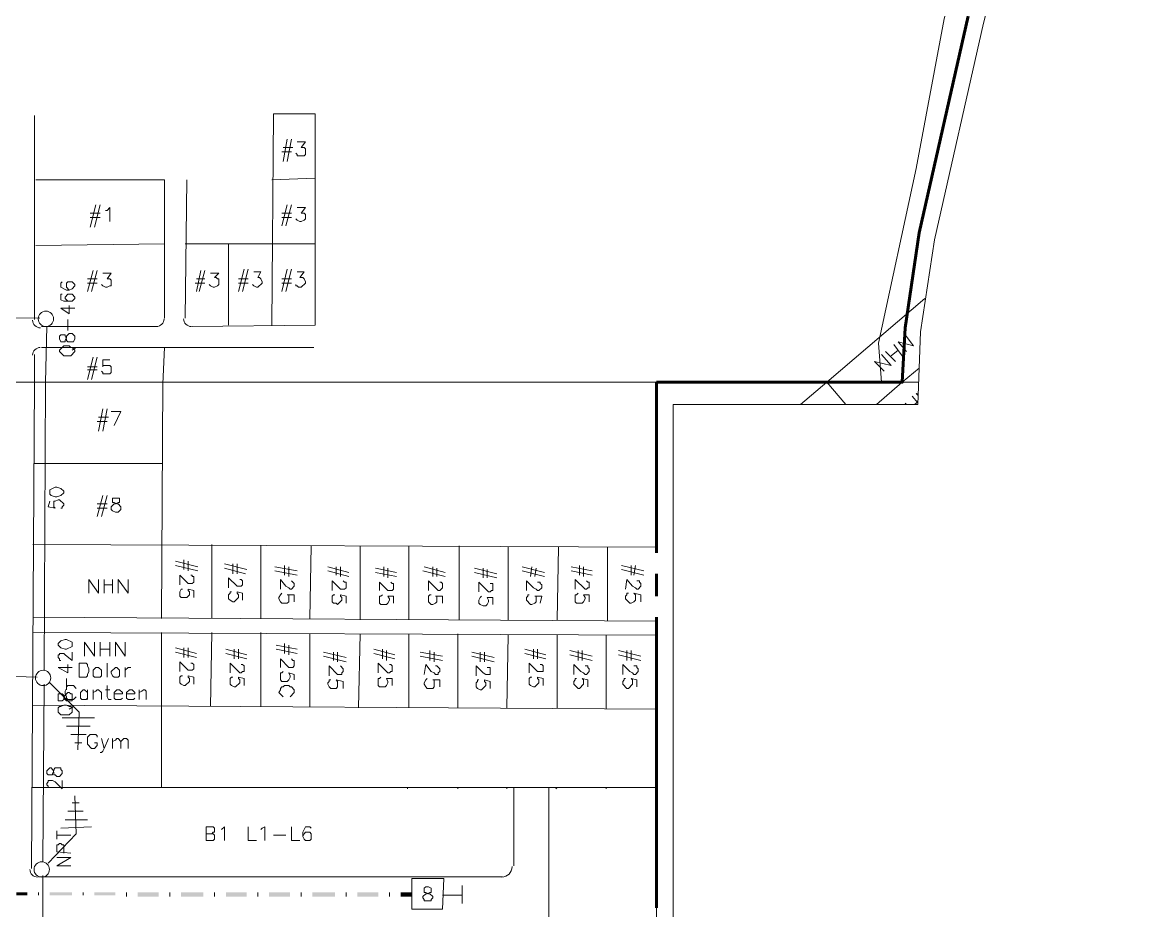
# Model space of a CAD drawing. Header units: millimetres. Extents: x 5.9 to 40.1, y 2 to 30.5.
# Drawn here: x 21.81 to 25.528, y 21.304 to 24.244 of the extents above; entities that cross this region are included whole.
import ezdxf

# ---------------------------------------------------------------- set-up
doc = ezdxf.new("R2010")
doc.units = ezdxf.units.MM
for name, color, linetype in [('PDF_0', 7, 'Continuous'), ('PDF_S24$BOUNDARY-NODE', 3, 'Continuous'), ('PDF_S24$GRID', 7, 'Continuous'), ('PDF_S24$POLE', 7, 'Continuous'), ('PDF_S24$STRAND', 7, 'Continuous'), ('PDF_S31$BOUNDARY-NODE', 3, 'Continuous'), ('PDF_S31$CAAER01', 7, 'Continuous'), ('PDF_S31$GRID', 7, 'Continuous'), ('PDF_S31$Passives-TapOffs', 7, 'Continuous'), ('PDF_S31$POLE', 7, 'Continuous'), ('PDF_S31$STRAND', 7, 'Continuous'), ('PDF_S31$Symbols-SelfTerminating', 7, 'Continuous')]:
    doc.layers.add(name, color=color, linetype=linetype)
for name, color, linetype, true_color in [('PDF_S24$LOTS', 254, 'Continuous', 0xdcdcdc), ('PDF_S24$ROAD', 8, 'Continuous', 0x808080), ('PDF_S24$SDU', 157, 'Continuous', 0x396472), ('PDF_S24$STREAM', 132, 'Continuous', 0x00dddd), ('PDF_S31$LOTS', 254, 'Continuous', 0xdcdcdc), ('PDF_S31$ROAD', 8, 'Continuous', 0x808080), ('PDF_S31$SDU', 157, 'Continuous', 0x396472), ('PDF_S31$Symbols-Ground', 12, 'Continuous', 0xb80000)]:
    doc.layers.add(name, color=color, linetype=linetype, true_color=true_color)

msp = doc.modelspace()

# ---------------------------------------------------------------- hatches: boundary and pattern name
at = {"layer": 'PDF_S31$CAAER01', "transparency": 33554559}
for points in [[(21.7889, 21.3642), (21.7889, 21.3549), (21.8259, 21.3642)], [(21.8259, 21.3642), (21.7889, 21.3549), (21.8259, 21.3549)], [(21.8999, 21.3642), (21.8999, 21.3549), (21.974, 21.3642)], [(21.974, 21.3642), (21.8999, 21.3549), (21.974, 21.3549)], [(22.048, 21.3642), (22.048, 21.3549), (22.1174, 21.3642)], [(22.1174, 21.3642), (22.048, 21.3549), (22.1174, 21.3549)], [(22.1914, 21.3642), (22.1914, 21.3503), (22.2609, 21.3642)], [(22.2609, 21.3642), (22.1914, 21.3503), (22.2609, 21.3503)], [(22.3349, 21.3642), (22.3349, 21.3503), (22.4089, 21.3642)], [(22.4089, 21.3642), (22.3349, 21.3503), (22.4089, 21.3503)], [(22.483, 21.3642), (22.483, 21.3503), (22.5524, 21.3642)], [(22.5524, 21.3642), (22.483, 21.3503), (22.5524, 21.3503)], [(22.6264, 21.3642), (22.6264, 21.3503), (22.6958, 21.3642)], [(22.6958, 21.3642), (22.6264, 21.3503), (22.6958, 21.3503)], [(22.7698, 21.3642), (22.7698, 21.3503), (22.8439, 21.3642)], [(22.8439, 21.3642), (22.7698, 21.3503), (22.8439, 21.3503)], [(22.9179, 21.3642), (22.9179, 21.3503), (22.9873, 21.3642)], [(22.9873, 21.3642), (22.9179, 21.3503), (22.9873, 21.3503)], [(23.0613, 21.3642), (23.0613, 21.3503), (23.0983, 21.3642)], [(23.0983, 21.3642), (23.0613, 21.3503), (23.0983, 21.3503)]]:
    msp.add_hatch(color=256, dxfattribs=at).paths.add_polyline_path(points)

# ---------------------------------------------------------------- linework, layer by layer
at = {"layer": 'PDF_0', "lineweight": 9}
msp.add_lwpolyline([(25.5275, 17.9078), (25.3147, 18.2594), (24.9584, 18.6574), (24.1117, 19.6429), (24.0608, 19.8049), (23.9636, 19.8141), (23.9636, 21.7019), (23.9636, 22.979), (24.7733, 22.979), (24.7826, 23.2196), (24.8288, 23.525), (24.9908, 24.2422), (25.1527, 24.8761)], dxfattribs=at)
at = {"layer": 'PDF_S24$BOUNDARY-NODE', "lineweight": 60}
msp.add_lwpolyline([(24.9399, 24.2653), (24.7779, 23.5481), (24.7317, 23.2335), (24.7224, 23.053), (23.9081, 23.053)], dxfattribs=at)
at = {"layer": 'PDF_S24$GRID', "lineweight": 9}
msp.add_lwpolyline([(24.7762, 23.053), (14.8576, 23.053)], dxfattribs=at)
at = {"layer": 'PDF_S24$LOTS', "lineweight": 0}
for points in [[(22.7791, 23.2427), (22.7791, 23.9414), (22.6403, 23.9414), (22.6356, 23.2427)], [(22.2794, 23.7239), (21.8537, 23.7239)], [(22.7791, 23.7286), (22.6356, 23.7239)], [(22.2794, 23.5111), (21.8537, 23.5065)], [(22.7791, 23.5111), (22.3488, 23.5111)], [(22.4922, 23.2427), (22.4922, 23.5111)], [(24.799, 23.3277), (24.7965, 23.3306), (24.4726, 23.053)], [(22.2747, 23.0484), (22.2794, 23.1687)], [(24.7224, 23.053), (24.778, 23.1)]]:
    msp.add_lwpolyline(points, dxfattribs=at)
at = {"layer": 'PDF_S24$POLE', "lineweight": 0}
for points in [[(21.9647, 23.3584), (21.9555, 23.3677), (21.9555, 23.3815), (21.9601, 23.3862), (21.974, 23.3862), (21.9832, 23.3769), (21.9832, 23.3723), (21.974, 23.363), (21.9647, 23.3584), (21.9555, 23.3584), (21.937, 23.3677), (21.937, 23.3815), (21.9416, 23.3862)], [(21.9601, 23.3214), (21.974, 23.3214), (21.9832, 23.3306), (21.9832, 23.3353), (21.974, 23.3445), (21.9601, 23.3445), (21.9508, 23.3353), (21.9508, 23.3306), (21.9601, 23.3214), (21.9462, 23.3214), (21.937, 23.326), (21.937, 23.3445), (21.9416, 23.3445)], [(21.9647, 23.3075), (21.9647, 23.2797), (21.937, 23.2982), (21.9832, 23.2982)], [(21.9601, 23.2612), (21.9601, 23.2242)], [(21.9879, 23.1687), (21.974, 23.1594)]]:
    msp.add_lwpolyline(points, dxfattribs=at)
for points in [[(21.9323, 23.1965), (21.9323, 23.2057), (21.937, 23.2103), (21.9508, 23.2103), (21.9508, 23.2057), (21.9555, 23.1965), (21.9555, 23.1918), (21.9601, 23.1872), (21.9786, 23.1872), (21.9832, 23.1965), (21.9832, 23.2057), (21.974, 23.215), (21.9647, 23.215), (21.9555, 23.2057), (21.9555, 23.2011), (21.9508, 23.1918), (21.9508, 23.1872), (21.937, 23.1872)], [(21.9323, 23.1548), (21.9323, 23.1594), (21.9462, 23.1733), (21.9647, 23.1733), (21.9694, 23.1687), (21.974, 23.1687), (21.9832, 23.1594), (21.9832, 23.1548), (21.9694, 23.1409), (21.9462, 23.1409)]]:
    msp.add_lwpolyline(points, close=True, dxfattribs=at)
msp.add_circle((21.8874, 23.2632), 0.0254, dxfattribs=at)
at = {"layer": 'PDF_S24$ROAD', "lineweight": 0}
for points in [[(21.8491, 23.2612), (21.8491, 23.9368)], [(22.2794, 23.2659), (22.2794, 23.7239)], [(22.3488, 23.2659), (22.3534, 23.7239)], [(22.2562, 23.2381), (21.8722, 23.2381)], [(22.7791, 23.2427), (22.3719, 23.2381)], [(22.7745, 23.1687), (21.8722, 23.1687)], [(21.8491, 23.053), (21.8491, 23.1456)]]:
    msp.add_lwpolyline(points, dxfattribs=at)
for centre, start, end in [((21.8689, 23.2586), 179.901, 270.1593), ((22.253, 23.2632), 270.1593, 359.6595), ((22.3687, 23.2632), 179.6594, 270.1594), ((21.8689, 23.1429), 90.1593, 179.9012)]:
    msp.add_arc(centre, 0.0254, start, end, dxfattribs=at)
at = {"layer": 'PDF_S24$SDU', "lineweight": 0}
for points in [[(22.6727, 23.7841), (22.6865, 23.8581)], [(22.6865, 23.7841), (22.7004, 23.8581)], [(22.7189, 23.8489), (22.7467, 23.8489), (22.7328, 23.8304), (22.7421, 23.8304), (22.7467, 23.8257), (22.7467, 23.8072), (22.7421, 23.8026), (22.7189, 23.8026), (22.7189, 23.8072), (22.7143, 23.8118)], [(22.7004, 23.8165), (22.668, 23.8165)], [(22.705, 23.8304), (22.6727, 23.8304)], [(22.0341, 23.5666), (22.0526, 23.6406)], [(22.0665, 23.6129), (22.0341, 23.6129)], [(22.048, 23.5666), (22.0665, 23.6406)], [(22.085, 23.6221), (22.0897, 23.6221), (22.0989, 23.6314), (22.0989, 23.5851)], [(22.668, 23.5712), (22.6865, 23.6406)], [(22.7004, 23.6129), (22.668, 23.6129)], [(22.6819, 23.5712), (22.7004, 23.6406)], [(22.7189, 23.6314), (22.7467, 23.6314), (22.7328, 23.6129), (22.7421, 23.6129), (22.7467, 23.6083), (22.7467, 23.5944), (22.7421, 23.5897), (22.7328, 23.5851), (22.7282, 23.5851), (22.7189, 23.5897), (22.7143, 23.5944)], [(22.0665, 23.599), (22.0341, 23.599)], [(22.7004, 23.599), (22.668, 23.599)], [(22.0249, 23.3538), (22.0434, 23.4232)], [(22.0388, 23.3538), (22.0573, 23.4232)], [(22.3858, 23.3538), (22.3997, 23.4232)], [(22.395, 23.3538), (22.4135, 23.4232)], [(22.5246, 23.3538), (22.5431, 23.4278)], [(22.5385, 23.3538), (22.557, 23.4278)], [(22.668, 23.3538), (22.6865, 23.4278)], [(22.6819, 23.3538), (22.7004, 23.4278)], [(22.0573, 23.3954), (22.0249, 23.3954)], [(22.0758, 23.4139), (22.1035, 23.4139), (22.0897, 23.3954), (22.0989, 23.3954), (22.1035, 23.3908), (22.1035, 23.3723), (22.0989, 23.3723), (22.0897, 23.3677), (22.085, 23.3677), (22.0758, 23.3723), (22.0711, 23.3769)], [(22.4135, 23.3954), (22.3858, 23.3954)], [(22.4321, 23.4139), (22.4598, 23.4139), (22.4459, 23.4), (22.4506, 23.4), (22.4552, 23.3954), (22.4598, 23.3954), (22.4598, 23.3769), (22.4552, 23.3723), (22.4459, 23.3677), (22.4413, 23.3677), (22.4321, 23.3723), (22.4274, 23.3769)], [(22.557, 23.3954), (22.5246, 23.3954)], [(22.5755, 23.4185), (22.5986, 23.4185), (22.5894, 23.4), (22.594, 23.4), (22.5986, 23.3954), (22.6033, 23.3862), (22.6033, 23.3815), (22.5894, 23.3677), (22.5847, 23.3677), (22.5755, 23.3723), (22.5709, 23.3769)], [(22.7004, 23.3954), (22.668, 23.3954)], [(22.7189, 23.4185), (22.7421, 23.4185), (22.7282, 23.4), (22.7374, 23.4), (22.7421, 23.3954), (22.7467, 23.3862), (22.7467, 23.3815), (22.7328, 23.3677), (22.7236, 23.3677), (22.7189, 23.3723), (22.7143, 23.3723), (22.7143, 23.3769)], [(22.0573, 23.3815), (22.0249, 23.3815)], [(22.4135, 23.3815), (22.3812, 23.3815)], [(22.557, 23.3815), (22.5246, 23.3815)], [(22.7004, 23.3815), (22.668, 23.3815)], [(24.7363, 23.1548), (24.7085, 23.1872), (24.7594, 23.1733), (24.7317, 23.2103)], [(24.7224, 23.1409), (24.6947, 23.1779)], [(22.0249, 23.0623), (22.0434, 23.1363)], [(22.0388, 23.0623), (22.0573, 23.1363)], [(22.0711, 23.09), (22.0758, 23.0854), (22.0758, 23.0808), (22.0989, 23.0808), (22.1035, 23.0854), (22.1035, 23.1039), (22.0989, 23.1085), (22.0758, 23.1085), (22.0758, 23.1039), (22.0758, 23.127), (22.0989, 23.127)], [(24.6623, 23.09), (24.6299, 23.1224), (24.6854, 23.1085), (24.653, 23.1456)], [(24.6993, 23.1224), (24.6669, 23.1548)], [(24.7085, 23.1594), (24.6854, 23.1409)], [(22.0573, 23.1039), (22.0249, 23.1039)], [(22.0573, 23.0947), (22.0249, 23.0947)]]:
    msp.add_lwpolyline(points, dxfattribs=at)
at = {"layer": 'PDF_S24$STRAND', "color": 254, "lineweight": 0, "true_color": 0xdcdcdc}
for points in [[(21.1041, 23.2705), (21.8676, 23.2659)], [(21.8907, 23.2381), (21.8861, 23.053)]]:
    msp.add_lwpolyline(points, dxfattribs=at)
at = {"layer": 'PDF_S24$STREAM', "lineweight": 0}
msp.add_lwpolyline([(21.6593, 26.3012), (22.3997, 25.8986), (22.7559, 25.7367), (23.0845, 25.7644), (23.8109, 26.0004), (24.0515, 26.2225), (24.343, 26.7361), (24.5559, 26.9351), (24.7409, 26.9906), (24.963, 26.9073), (25.0833, 26.8796), (25.1759, 26.787), (25.2314, 26.5279), (25.2499, 25.968), (25.1944, 25.5007), (25.0371, 24.8899), (24.8612, 24.256), (24.7687, 23.7609), (24.6438, 23.1826), (24.653, 23.053)], dxfattribs=at)
at = {"layer": 'PDF_S31$BOUNDARY-NODE', "lineweight": 60}
for points in [[(23.9081, 23.053), (23.9081, 22.4885)], [(23.9081, 22.4191), (23.9081, 22.3451)], [(23.9081, 22.2757), (23.9081, 21.3133)]]:
    msp.add_lwpolyline(points, dxfattribs=at)
at = {"layer": 'PDF_S31$CAAER01', "lineweight": 0}
for points in [[(21.8629, 21.3549), (21.8629, 21.3642)], [(22.011, 21.3549), (22.011, 21.3642)], [(22.1544, 21.3503), (22.1544, 21.3642)], [(22.2979, 21.3503), (22.2979, 21.3642)], [(22.4459, 21.3503), (22.4459, 21.3642)], [(22.5894, 21.3503), (22.5894, 21.3642)], [(22.7328, 21.3503), (22.7328, 21.3642)], [(22.8809, 21.3503), (22.8809, 21.3642)], [(23.0243, 21.3503), (23.0243, 21.3642)], [(23.0983, 21.3503), (23.0983, 21.3642)]]:
    msp.add_lwpolyline(points, dxfattribs=at)
at = {"layer": 'PDF_S31$GRID', "lineweight": 9}
msp.add_lwpolyline([(14.8576, 23.053), (24.7762, 23.053)], dxfattribs=at)
at = {"layer": 'PDF_S31$LOTS', "lineweight": 0}
for points in [[(22.2701, 22.2711), (22.2747, 23.053)], [(24.6374, 22.979), (24.7224, 23.053)], [(21.8491, 22.7846), (22.2747, 22.7846)], [(21.8444, 22.5163), (23.9081, 22.507)], [(22.4367, 22.2711), (22.4367, 22.5163)], [(22.5986, 22.2711), (22.5986, 22.5117)], [(22.7606, 22.2711), (22.7652, 22.5117)], [(22.9271, 22.2664), (22.9271, 22.5117)], [(23.0891, 22.2664), (23.0891, 22.5117)], [(23.2557, 22.2664), (23.2557, 22.5117)], [(23.4176, 22.2664), (23.4176, 22.507)], [(23.5796, 22.2664), (23.5842, 22.507)], [(23.7461, 22.2618), (23.7461, 22.507)], [(22.2701, 21.7112), (22.2701, 22.2248)], [(22.4321, 21.9795), (22.4367, 22.2248)], [(22.5986, 21.9795), (22.5986, 22.2248)], [(22.7606, 21.9795), (22.7606, 22.2202)], [(22.9225, 21.9749), (22.9271, 22.2202)], [(23.0891, 21.9749), (23.0891, 22.2202)], [(23.251, 21.9749), (23.251, 22.2202)], [(23.413, 21.9749), (23.4176, 22.2155)], [(23.5796, 21.9749), (23.5796, 22.2155)], [(23.7415, 21.9703), (23.7415, 22.2155)], [(21.8444, 21.9842), (23.9081, 21.9703)], [(21.8398, 21.7112), (23.4361, 21.7112)], [(22.2516, 18.8656), (23.4361, 18.8656), (23.5518, 18.8656), (23.9081, 18.8656), (23.9081, 21.7112), (23.5518, 21.7112)], [(23.0845, 21.7066), (23.0845, 21.7112)], [(23.251, 21.7066), (23.251, 21.7112)], [(23.413, 21.7066), (23.413, 21.7112)], [(23.5749, 21.7066), (23.5796, 21.7112)], [(23.7415, 21.7066), (23.7415, 21.7112)]]:
    msp.add_lwpolyline(points, dxfattribs=at)
at = {"layer": 'PDF_S31$Passives-TapOffs', "lineweight": 9}
for points in [[(23.2048, 21.4104), (23.2001, 21.3086), (23.0983, 21.3086), (23.0983, 21.4104)], [(23.1446, 21.3827), (23.1539, 21.3827), (23.1631, 21.378), (23.1631, 21.3642), (23.1585, 21.3642), (23.1492, 21.3595), (23.1446, 21.3595), (23.1354, 21.3503), (23.1354, 21.3456), (23.14, 21.341), (23.14, 21.3364), (23.1631, 21.3364), (23.1631, 21.341), (23.1677, 21.3456), (23.1677, 21.3503), (23.1585, 21.3595), (23.1539, 21.3595), (23.1446, 21.3642), (23.14, 21.3642), (23.14, 21.378)]]:
    msp.add_lwpolyline(points, close=True, dxfattribs=at)
at = {"layer": 'PDF_S31$POLE', "lineweight": 0}
for points in [[(21.9277, 22.1831), (21.9277, 22.1878), (21.937, 22.197), (21.9508, 22.2016), (21.9555, 22.2016), (21.974, 22.1924), (21.974, 22.1785), (21.9555, 22.1693), (21.9508, 22.1693), (21.937, 22.1739)], [(21.9277, 21.9981), (21.9277, 22.0212), (21.9416, 22.0212), (21.9462, 22.0166), (21.9462, 22.0073), (21.9555, 21.9981), (21.974, 21.9981), (21.974, 22.0212), (21.9694, 22.0212), (21.9647, 22.0258), (21.9601, 22.0258), (21.9462, 22.0119), (21.9462, 22.0027), (21.9416, 21.9981)], [(21.9277, 21.961), (21.9277, 21.9749), (21.9323, 21.9795), (21.937, 21.9795), (21.9462, 21.9842), (21.9555, 21.9842), (21.9647, 21.9795), (21.9694, 21.9795), (21.974, 21.9749), (21.974, 21.961), (21.9647, 21.9518), (21.937, 21.9518)]]:
    msp.add_lwpolyline(points, close=True, dxfattribs=at)
for points in [[(21.937, 22.1322), (21.9323, 22.1322), (21.9323, 22.1369), (21.9277, 22.1415), (21.9277, 22.1507), (21.9323, 22.1507), (21.9323, 22.1554), (21.9462, 22.1554), (21.9508, 22.1507), (21.974, 22.1322), (21.974, 22.16)], [(21.9601, 22.1184), (21.9601, 22.0906), (21.9277, 22.1091), (21.974, 22.1091)], [(21.9555, 22.0721), (21.9555, 22.0351)], [(21.9786, 21.9795), (21.9647, 21.9703)], [(21.9231, 21.5677), (21.9231, 21.54)], [(21.9694, 21.5539), (21.9231, 21.5539)], [(21.9694, 21.4937), (21.9231, 21.4983), (21.9231, 21.5215), (21.9277, 21.5215), (21.9323, 21.5261), (21.937, 21.5261), (21.9416, 21.5215), (21.9462, 21.5215), (21.9462, 21.4937)], [(21.9694, 21.4521), (21.9231, 21.4521), (21.9694, 21.4798), (21.9231, 21.4798)]]:
    msp.add_lwpolyline(points, dxfattribs=at)
for centre in [(21.8782, 22.0741), (21.8735, 21.4401)]:
    msp.add_circle(centre, 0.0254, dxfattribs=at)
at = {"layer": 'PDF_S31$ROAD', "lineweight": 0}
for points in [[(21.8398, 21.4428), (21.8491, 23.053)], [(24.3855, 22.979), (24.4726, 23.053), (24.5359, 22.979)], [(21.8444, 22.2757), (23.9081, 22.2618)], [(21.8444, 22.2248), (23.9081, 22.2155)], [(23.5518, 18.8656), (23.5518, 21.7112), (23.4361, 21.7112), (23.4361, 21.4521)], [(23.3991, 21.4151), (21.8629, 21.4151)]]:
    msp.add_lwpolyline(points, dxfattribs=at)
for centre, radius, start, end in [((21.8597, 21.4401), 0.0254, 179.6593, 270), ((23.3959, 21.4494), 0.0347, 270, 360)]:
    msp.add_arc(centre, radius, start, end, dxfattribs=at)
at = {"layer": 'PDF_S31$SDU', "lineweight": 0}
for points in [[(24.7745, 23.0094), (24.7687, 23.016), (24.7747, 23.0145)], [(24.7357, 22.979), (24.7317, 22.9836)], [(24.7736, 22.9853), (24.7548, 23.0067)], [(24.7733, 22.9882), (24.7622, 22.979)], [(22.0619, 22.8911), (22.0758, 22.9651)], [(22.0758, 22.8911), (22.0897, 22.9651)], [(22.1035, 22.9558), (22.1359, 22.9558), (22.1128, 22.9096)], [(22.0897, 22.9235), (22.0573, 22.9235)], [(22.0943, 22.9373), (22.0619, 22.9373)], [(22.0573, 22.6088), (22.0758, 22.6782)], [(22.0897, 22.6505), (22.0573, 22.6505)], [(22.0711, 22.6088), (22.0897, 22.6782)], [(22.0897, 22.6366), (22.0573, 22.6366)], [(22.3164, 22.4608), (22.3904, 22.4422)], [(22.3441, 22.433), (22.3441, 22.4654)], [(22.358, 22.4284), (22.358, 22.4608)], [(22.3164, 22.4469), (22.3904, 22.4284)], [(22.4783, 22.4515), (22.5524, 22.433)], [(22.4783, 22.4376), (22.5477, 22.4191)], [(22.5061, 22.4191), (22.5061, 22.4515)], [(22.52, 22.4191), (22.52, 22.4515)], [(22.6449, 22.4422), (22.7189, 22.4284)], [(22.6449, 22.4284), (22.7189, 22.4145)], [(22.6773, 22.4145), (22.6773, 22.4469)], [(22.6912, 22.4099), (22.6912, 22.4422)], [(22.8207, 22.4422), (22.8901, 22.4237)], [(22.8207, 22.4284), (22.8901, 22.4099)], [(22.8485, 22.4145), (22.8485, 22.4422)], [(22.8624, 22.4099), (22.8624, 22.4422)], [(22.978, 22.4376), (23.0474, 22.4237)], [(22.978, 22.4237), (23.0474, 22.4099)], [(23.0058, 22.4099), (23.0058, 22.4422)], [(23.0197, 22.4052), (23.0197, 22.4376)], [(23.1354, 22.4284), (23.2094, 22.4099)], [(23.14, 22.4422), (23.2094, 22.4237)], [(23.1677, 22.4099), (23.1677, 22.4422)], [(23.1816, 22.4099), (23.1816, 22.4376)], [(23.3066, 22.4376), (23.3806, 22.4191)], [(23.3066, 22.4237), (23.3806, 22.4052)], [(23.3343, 22.4052), (23.3343, 22.4376)], [(23.3482, 22.4052), (23.3482, 22.433)], [(23.4639, 22.4422), (23.5379, 22.4237)], [(23.4639, 22.4284), (23.5379, 22.4099)], [(23.4916, 22.4099), (23.4963, 22.4422)], [(23.5055, 22.4099), (23.5101, 22.4376)], [(23.6258, 22.4422), (23.6952, 22.4284)], [(23.6258, 22.4284), (23.6952, 22.4145)], [(23.6536, 22.4145), (23.6536, 22.4469)], [(23.6675, 22.4099), (23.6675, 22.4422)], [(23.7924, 22.4469), (23.8664, 22.4284)], [(23.7924, 22.433), (23.8664, 22.4145)], [(23.8248, 22.4145), (23.8248, 22.4469)], [(23.834, 22.4145), (23.8387, 22.4469)], [(22.0295, 22.3543), (22.0295, 22.4006), (22.0619, 22.3543), (22.0619, 22.4006)], [(22.0804, 22.3543), (22.0804, 22.4006)], [(22.1082, 22.3821), (22.0804, 22.3821)], [(22.1082, 22.3543), (22.1082, 22.4006)], [(22.1267, 22.3543), (22.1267, 22.4006), (22.1591, 22.3543), (22.1591, 22.4006)], [(22.3673, 22.4145), (22.3719, 22.4145), (22.3719, 22.4099), (22.3765, 22.4099), (22.3765, 22.3914), (22.3719, 22.3867), (22.358, 22.3867), (22.3303, 22.4145), (22.3303, 22.3821)], [(22.5292, 22.4006), (22.5338, 22.4006), (22.5385, 22.396), (22.5385, 22.3821), (22.5338, 22.3775), (22.52, 22.3775), (22.4922, 22.4052), (22.4922, 22.3728)], [(22.7004, 22.396), (22.7097, 22.3867), (22.7097, 22.3775), (22.7004, 22.3682), (22.6958, 22.3682), (22.6912, 22.3728), (22.6819, 22.3775), (22.6634, 22.4006), (22.6634, 22.3682)], [(22.8346, 22.3636), (22.8346, 22.396), (22.8624, 22.3682), (22.8762, 22.3682), (22.8809, 22.3728), (22.8809, 22.3914), (22.8762, 22.3914), (22.8716, 22.396)], [(22.9919, 22.3636), (22.9919, 22.3914), (23.0197, 22.3636), (23.0336, 22.3636), (23.0382, 22.3682), (23.0382, 22.3867), (23.0336, 22.3867), (23.0289, 22.3914)], [(23.1909, 22.3914), (23.1955, 22.3914), (23.2001, 22.3867), (23.2001, 22.3728), (23.1909, 22.3636), (23.1863, 22.3636), (23.1539, 22.396), (23.1539, 22.3636)], [(23.3575, 22.3867), (23.3667, 22.3867), (23.3667, 22.3636), (23.3621, 22.3636), (23.3575, 22.359), (23.3528, 22.359), (23.3204, 22.3914), (23.3204, 22.359)], [(23.5148, 22.3914), (23.524, 22.3914), (23.524, 22.3867), (23.5287, 22.3821), (23.5287, 22.3728), (23.5194, 22.3636), (23.5148, 22.3636), (23.5101, 22.3682), (23.5009, 22.3728), (23.4778, 22.396), (23.4778, 22.3636)], [(23.6397, 22.3682), (23.6397, 22.4006), (23.6721, 22.3682), (23.6767, 22.3682), (23.6813, 22.3728), (23.686, 22.3728), (23.686, 22.3914), (23.6813, 22.3914), (23.6767, 22.396)], [(23.8433, 22.396), (23.8525, 22.396), (23.8525, 22.3914), (23.8572, 22.3867), (23.8572, 22.3775), (23.8479, 22.3682), (23.8433, 22.3682), (23.8387, 22.3728), (23.8294, 22.3775), (23.8109, 22.4006), (23.8063, 22.3682)], [(22.3395, 22.3682), (22.3349, 22.3682), (22.3303, 22.359), (22.3303, 22.3451), (22.3349, 22.3405), (22.3534, 22.3405), (22.3626, 22.3497), (22.3626, 22.359), (22.358, 22.3636), (22.358, 22.3682), (22.3765, 22.3636), (22.3765, 22.3405)], [(22.5015, 22.359), (22.4968, 22.359), (22.4968, 22.3543), (22.4922, 22.3497), (22.4922, 22.3358), (22.4968, 22.3312), (22.5061, 22.3266), (22.5107, 22.3266), (22.5246, 22.3405), (22.5246, 22.3497), (22.52, 22.3543), (22.52, 22.359), (22.5385, 22.3543), (22.5385, 22.3312)], [(22.668, 22.3543), (22.6634, 22.3497), (22.6588, 22.3405), (22.6588, 22.3358), (22.6634, 22.3266), (22.668, 22.3219), (22.6865, 22.3219), (22.6912, 22.3266), (22.6912, 22.3497), (22.6865, 22.3497), (22.7097, 22.3497), (22.7097, 22.3266)], [(22.8439, 22.3497), (22.8392, 22.3497), (22.8346, 22.3451), (22.8346, 22.3266), (22.8392, 22.3219), (22.8485, 22.3219), (22.8531, 22.3173), (22.867, 22.3312), (22.867, 22.3405), (22.8624, 22.3451), (22.8624, 22.3497), (22.8809, 22.3451), (22.8809, 22.3219)], [(23.0012, 22.3497), (22.9965, 22.3451), (22.9919, 22.3451), (22.9919, 22.3219), (22.9965, 22.3173), (23.0151, 22.3173), (23.0197, 22.3219), (23.0243, 22.3312), (23.0243, 22.3358), (23.0197, 22.3451), (23.0382, 22.3451), (23.0382, 22.3219)], [(23.1631, 22.3497), (23.1585, 22.3497), (23.1539, 22.3451), (23.1539, 22.3266), (23.1631, 22.3173), (23.1677, 22.3173), (23.177, 22.3219), (23.1816, 22.3266), (23.1816, 22.3451), (23.177, 22.3451), (23.2001, 22.3451), (23.2001, 22.3219)], [(23.3297, 22.3451), (23.3251, 22.3405), (23.3204, 22.3312), (23.3204, 22.3219), (23.3251, 22.3173), (23.3343, 22.3127), (23.3436, 22.3127), (23.3482, 22.3173), (23.3528, 22.3266), (23.3528, 22.3312), (23.3482, 22.3405), (23.3667, 22.3405), (23.3667, 22.3173)], [(23.487, 22.3497), (23.4824, 22.3497), (23.4824, 22.3451), (23.4778, 22.3405), (23.4778, 22.3312), (23.4916, 22.3173), (23.4963, 22.3173), (23.5055, 22.3219), (23.5101, 22.3266), (23.5101, 22.3451), (23.5055, 22.3451), (23.5287, 22.3451), (23.524, 22.3219)], [(23.649, 22.3543), (23.6443, 22.3497), (23.6397, 22.3497), (23.6397, 22.3266), (23.6443, 22.3219), (23.6628, 22.3219), (23.6675, 22.3266), (23.6721, 22.3358), (23.6721, 22.3405), (23.6675, 22.3497), (23.686, 22.3497), (23.686, 22.3266)], [(23.8155, 22.3543), (23.8109, 22.3543), (23.8109, 22.3497), (23.8063, 22.3451), (23.8063, 22.3358), (23.8202, 22.3219), (23.8248, 22.3219), (23.834, 22.3266), (23.8387, 22.3312), (23.8387, 22.3497), (23.834, 22.3543), (23.8572, 22.3497), (23.8572, 22.3266)], [(22.0156, 22.1461), (22.0156, 22.1924), (22.048, 22.1461), (22.048, 22.1924)], [(22.0665, 22.1461), (22.0665, 22.1924)], [(22.0989, 22.1693), (22.0665, 22.1693)], [(22.0989, 22.1461), (22.0989, 22.1924)], [(22.1174, 22.1461), (22.1174, 22.1924), (22.1498, 22.1461), (22.1498, 22.1924)], [(22.3164, 22.1739), (22.3858, 22.1554)], [(22.3164, 22.16), (22.3858, 22.1415)], [(22.3441, 22.1415), (22.3441, 22.1739)], [(22.358, 22.1415), (22.358, 22.1739)], [(22.483, 22.1693), (22.5524, 22.1507)], [(22.5107, 22.1369), (22.5107, 22.1693)], [(22.5246, 22.1369), (22.5246, 22.1693)], [(22.6495, 22.1831), (22.7189, 22.1693)], [(22.6495, 22.1693), (22.7189, 22.1554)], [(22.6773, 22.1554), (22.6773, 22.1878)], [(22.6912, 22.1507), (22.6912, 22.1831)], [(22.8068, 22.16), (22.8809, 22.1415)], [(22.8392, 22.1322), (22.8392, 22.16)], [(22.8531, 22.1276), (22.8531, 22.16)], [(22.9734, 22.1693), (23.0428, 22.1507)], [(23.0012, 22.1369), (23.0012, 22.1693)], [(23.0151, 22.1322), (23.0151, 22.1646)], [(23.1261, 22.16), (23.2001, 22.1461)], [(23.1585, 22.1322), (23.1585, 22.1646)], [(23.1724, 22.1276), (23.1724, 22.16)], [(23.2973, 22.16), (23.3713, 22.1415)], [(23.3251, 22.1276), (23.3251, 22.16)], [(23.3389, 22.1276), (23.3389, 22.16)], [(23.4731, 22.1693), (23.5425, 22.1507)], [(23.5009, 22.1369), (23.5009, 22.1693)], [(23.5148, 22.1369), (23.5148, 22.1693)], [(23.6212, 22.1646), (23.6952, 22.1461)], [(23.649, 22.1322), (23.649, 22.1646)], [(23.6628, 22.1322), (23.6628, 22.1646)], [(23.7831, 22.1646), (23.8572, 22.1461)], [(23.8109, 22.1322), (23.8109, 22.1646)], [(23.8248, 22.1322), (23.8248, 22.1646)], [(22.0897, 22.0767), (22.0897, 22.123)], [(22.3673, 22.123), (22.3719, 22.123), (22.3765, 22.1184), (22.3765, 22.1045), (22.3719, 22.0999), (22.358, 22.0999), (22.3303, 22.1276), (22.3303, 22.0952)], [(22.483, 22.1554), (22.5524, 22.1369)], [(22.5338, 22.1184), (22.5385, 22.1184), (22.5431, 22.1137), (22.5431, 22.0952), (22.5385, 22.0952), (22.5338, 22.0906), (22.5292, 22.0906), (22.4968, 22.123), (22.4968, 22.0906)], [(22.6634, 22.1091), (22.6634, 22.1369), (22.6912, 22.1091), (22.705, 22.1091), (22.7097, 22.1137), (22.7097, 22.1322), (22.705, 22.1322), (22.7004, 22.1369)], [(22.8068, 22.1461), (22.8809, 22.1276)], [(22.9734, 22.1554), (23.0428, 22.1369)], [(23.0243, 22.1184), (23.0289, 22.1184), (23.0336, 22.1137), (23.0336, 22.0952), (23.0289, 22.0952), (23.0243, 22.0906), (23.0197, 22.0906), (22.9873, 22.123), (22.9873, 22.0906)], [(23.1261, 22.1461), (23.2001, 22.1322)], [(23.2973, 22.1461), (23.3713, 22.1276)], [(23.4731, 22.1554), (23.5425, 22.1369)], [(23.524, 22.1184), (23.5287, 22.1184), (23.5333, 22.1137), (23.5333, 22.0952), (23.5148, 22.0952), (23.487, 22.123), (23.487, 22.0906)], [(23.6212, 22.1507), (23.6952, 22.1322)], [(23.7831, 22.1507), (23.8572, 22.1322)], [(22.1498, 22.0767), (22.1498, 22.1091)], [(22.1498, 22.0952), (22.1498, 22.0999), (22.1591, 22.1091), (22.1683, 22.1091)], [(22.6727, 22.0952), (22.668, 22.0906), (22.6634, 22.0906), (22.6634, 22.0675), (22.668, 22.0628), (22.6865, 22.0628), (22.6912, 22.0675), (22.6958, 22.0767), (22.6958, 22.0813), (22.6912, 22.0906), (22.7097, 22.086), (22.7097, 22.0675)], [(22.8624, 22.1137), (22.8716, 22.1045), (22.8716, 22.0952), (22.867, 22.0906), (22.867, 22.086), (22.8531, 22.086), (22.8254, 22.1137), (22.8254, 22.0813)], [(23.177, 22.1137), (23.1816, 22.1137), (23.1909, 22.1045), (23.1909, 22.0952), (23.1863, 22.0906), (23.1863, 22.086), (23.177, 22.086), (23.1724, 22.0906), (23.1631, 22.0952), (23.1446, 22.1184), (23.14, 22.086)], [(23.3482, 22.1091), (23.3575, 22.1091), (23.3575, 22.086), (23.3436, 22.086), (23.3343, 22.0906), (23.3112, 22.1137), (23.3112, 22.0813)], [(23.6721, 22.1137), (23.6813, 22.1137), (23.6813, 22.1091), (23.686, 22.1045), (23.686, 22.0952), (23.6767, 22.086), (23.6721, 22.086), (23.6675, 22.0906), (23.6582, 22.0952), (23.6351, 22.1184), (23.6351, 22.086)], [(23.834, 22.1137), (23.8433, 22.1137), (23.8433, 22.1091), (23.8479, 22.1045), (23.8479, 22.0952), (23.8387, 22.086), (23.834, 22.086), (23.8294, 22.0906), (23.8202, 22.0952), (23.797, 22.1184), (23.797, 22.086)], [(21.9879, 22.0119), (21.9786, 22.0027), (21.9601, 22.0027), (21.9555, 22.0073), (21.9555, 22.0119), (21.9508, 22.0212), (21.9508, 22.0304), (21.9555, 22.0397), (21.9555, 22.0443), (21.9601, 22.049), (21.9786, 22.049), (21.9879, 22.0397)], [(22.1035, 22.0027), (22.0943, 22.0027), (22.0897, 22.0119), (22.0897, 22.049)], [(22.3395, 22.0813), (22.3349, 22.0813), (22.3303, 22.0767), (22.3303, 22.0582), (22.3349, 22.0536), (22.3441, 22.049), (22.3488, 22.049), (22.3626, 22.0628), (22.3626, 22.0721), (22.358, 22.0767), (22.358, 22.0813), (22.3765, 22.0767), (22.3765, 22.0536)], [(22.5061, 22.0767), (22.5015, 22.0767), (22.4968, 22.0721), (22.4968, 22.0536), (22.5015, 22.049), (22.5107, 22.0443), (22.5153, 22.0443), (22.5292, 22.0582), (22.5292, 22.0675), (22.5246, 22.0721), (22.5246, 22.0767), (22.5431, 22.0721), (22.5431, 22.049)], [(22.6727, 22.0119), (22.6588, 22.0258), (22.6634, 22.0351), (22.6634, 22.0397), (22.668, 22.0443), (22.6727, 22.0443), (22.6773, 22.049), (22.6912, 22.049), (22.6958, 22.0443), (22.7004, 22.0443), (22.7097, 22.0351), (22.7097, 22.0258), (22.6958, 22.0119)], [(22.83, 22.0675), (22.8254, 22.0675), (22.8254, 22.0628), (22.8207, 22.0582), (22.8207, 22.0536), (22.8254, 22.0443), (22.83, 22.0397), (22.8485, 22.0397), (22.8531, 22.0443), (22.8531, 22.0628), (22.8485, 22.0675), (22.8716, 22.0628), (22.8716, 22.0397)], [(22.9965, 22.0767), (22.9919, 22.0721), (22.9873, 22.0721), (22.9873, 22.049), (22.9919, 22.0443), (23.0104, 22.0443), (23.0151, 22.049), (23.0197, 22.0582), (23.0197, 22.0628), (23.0151, 22.0721), (23.0336, 22.0721), (23.0336, 22.049)], [(23.1492, 22.0721), (23.1446, 22.0675), (23.14, 22.0582), (23.14, 22.0536), (23.1446, 22.0443), (23.1492, 22.0397), (23.1677, 22.0397), (23.1724, 22.0443), (23.1724, 22.0675), (23.1677, 22.0675), (23.1909, 22.0675), (23.1909, 22.0443)], [(23.3204, 22.0675), (23.3158, 22.0675), (23.3158, 22.0628), (23.3112, 22.0582), (23.3112, 22.0443), (23.3158, 22.0397), (23.3251, 22.0351), (23.3297, 22.0351), (23.3436, 22.049), (23.3436, 22.0582), (23.3389, 22.0628), (23.3389, 22.0675), (23.3575, 22.0628), (23.3575, 22.0397)], [(23.4963, 22.0767), (23.4916, 22.0767), (23.487, 22.0721), (23.487, 22.0536), (23.4916, 22.049), (23.5009, 22.0443), (23.5055, 22.0443), (23.5194, 22.0582), (23.5194, 22.0675), (23.5148, 22.0721), (23.5148, 22.0767), (23.5333, 22.0721), (23.5333, 22.049)], [(23.6443, 22.0721), (23.6397, 22.0721), (23.6397, 22.0675), (23.6351, 22.0628), (23.6351, 22.0536), (23.649, 22.0397), (23.6536, 22.0397), (23.6675, 22.0536), (23.6675, 22.0675), (23.6628, 22.0721), (23.6813, 22.0675), (23.6813, 22.0443)], [(23.8063, 22.0721), (23.8016, 22.0721), (23.8016, 22.0675), (23.797, 22.0628), (23.797, 22.0536), (23.8109, 22.0397), (23.8155, 22.0397), (23.8294, 22.0536), (23.8294, 22.0675), (23.8248, 22.0721), (23.8433, 22.0675), (23.8433, 22.0443)], [(22.0249, 22.0073), (22.0203, 22.0027), (22.0064, 22.0027), (22.0017, 22.0073), (22.0017, 22.0258), (22.011, 22.0351), (22.0156, 22.0351), (22.0249, 22.0258)], [(22.0249, 22.0027), (22.0249, 22.0351)], [(22.0434, 22.0027), (22.0434, 22.0351)], [(22.0434, 22.0258), (22.0526, 22.0304), (22.0573, 22.0351), (22.0619, 22.0351), (22.0711, 22.0258), (22.0711, 22.0027)], [(22.0989, 22.0351), (22.085, 22.0351)], [(22.1406, 22.0073), (22.1359, 22.0027), (22.1174, 22.0027), (22.1128, 22.0073), (22.1128, 22.0212), (22.1128, 22.0258), (22.122, 22.0351), (22.1313, 22.0351), (22.1406, 22.0258), (22.1406, 22.0212), (22.1128, 22.0212)], [(22.1822, 22.0073), (22.1776, 22.0027), (22.1591, 22.0027), (22.1544, 22.0073), (22.1544, 22.0212), (22.1544, 22.0258), (22.1637, 22.0351), (22.1729, 22.0351), (22.1822, 22.0258), (22.1822, 22.0212), (22.1544, 22.0212)], [(22.1961, 22.0027), (22.1961, 22.0351)], [(22.1961, 22.0258), (22.2053, 22.0304), (22.21, 22.0351), (22.2146, 22.0351), (22.2192, 22.0304), (22.2192, 22.0027)], [(22.048, 21.8592), (22.0573, 21.8592), (22.0573, 21.85), (22.048, 21.8407), (22.0388, 21.8407), (22.0249, 21.8546), (22.0249, 21.8778), (22.0341, 21.887), (22.0526, 21.887), (22.0573, 21.8824), (22.0573, 21.8778)], [(22.0943, 21.8731), (22.0804, 21.8407), (22.0711, 21.8731)], [(22.1082, 21.8407), (22.1082, 21.8731)], [(22.1082, 21.8639), (22.1174, 21.8685), (22.122, 21.8731), (22.1267, 21.8731), (22.1359, 21.8639), (22.1359, 21.8407)], [(22.1359, 21.8639), (22.1452, 21.8731), (22.1544, 21.8731), (22.1591, 21.8685), (22.1591, 21.8407)], [(22.0804, 21.8407), (22.0758, 21.8315), (22.0711, 21.8269), (22.0665, 21.8269)], [(22.4367, 21.5585), (22.4413, 21.5585), (22.4459, 21.5539), (22.4459, 21.54), (22.4413, 21.5354), (22.4182, 21.5354), (22.4182, 21.5816), (22.4413, 21.5816), (22.4459, 21.577), (22.4459, 21.5631), (22.4413, 21.5631), (22.4367, 21.5585), (22.4182, 21.5585)], [(22.4691, 21.5724), (22.4783, 21.5816), (22.4783, 21.5354)], [(22.5847, 21.5354), (22.557, 21.5354), (22.557, 21.5816)], [(22.5986, 21.5724), (22.6033, 21.577), (22.6125, 21.5816), (22.6125, 21.5354)], [(22.7282, 21.5354), (22.7004, 21.5354), (22.7004, 21.5816)], [(22.7374, 21.5492), (22.7374, 21.5631), (22.7467, 21.5816), (22.7606, 21.5816), (22.7652, 21.577)], [(22.6819, 21.5539), (22.6403, 21.5539)]]:
    msp.add_lwpolyline(points, dxfattribs=at)
for points in [[(22.1082, 22.669), (22.1313, 22.669), (22.1313, 22.6551), (22.1267, 22.6551), (22.1174, 22.6505), (22.1128, 22.6505), (22.1035, 22.6412), (22.1035, 22.632), (22.1082, 22.6273), (22.1174, 22.6227), (22.1267, 22.6227), (22.1359, 22.632), (22.1359, 22.6412), (22.1267, 22.6505), (22.122, 22.6505), (22.1128, 22.6551), (22.1082, 22.6551)], [(21.9971, 22.123), (22.0203, 22.123), (22.0249, 22.1184), (22.0249, 22.1137), (22.0295, 22.1045), (22.0295, 22.0952), (22.0249, 22.086), (22.0249, 22.0813), (22.0203, 22.0767), (21.9971, 22.0767)], [(22.0526, 22.1091), (22.0619, 22.1091), (22.0711, 22.0999), (22.0711, 22.0813), (22.0665, 22.0767), (22.048, 22.0767), (22.0434, 22.0813), (22.0434, 22.0999)], [(22.1174, 22.1091), (22.122, 22.1091), (22.1313, 22.0999), (22.1313, 22.0813), (22.1267, 22.0767), (22.1128, 22.0767), (22.1082, 22.0813), (22.1035, 22.0906), (22.1035, 22.0952)], [(22.7421, 21.5585), (22.7467, 21.5631), (22.7606, 21.5631), (22.7652, 21.5585), (22.7652, 21.54), (22.7606, 21.5354), (22.7467, 21.5354), (22.7421, 21.54), (22.7374, 21.5492)]]:
    msp.add_lwpolyline(points, close=True, dxfattribs=at)
at = {"layer": 'PDF_S31$STRAND', "color": 254, "lineweight": 0, "true_color": 0xdcdcdc}
for points in [[(21.8861, 23.053), (21.8814, 22.0999)], [(20.7895, 22.1091), (21.8583, 22.0767)], [(21.8814, 22.0536), (21.8768, 21.466)], [(21.8768, 21.4197), (21.8722, 20.1519)]]:
    msp.add_lwpolyline(points, dxfattribs=at)
at = {"layer": 'PDF_S31$STRAND', "lineweight": 0}
for points in [[(21.8999, 22.6829), (21.8999, 22.6967), (21.9185, 22.706), (21.9231, 22.706), (21.937, 22.7014), (21.9462, 22.6921), (21.9462, 22.6875), (21.937, 22.6782), (21.9231, 22.6736), (21.9185, 22.6736), (21.9046, 22.6782)], [(21.8907, 21.7575), (21.8907, 21.7667), (21.8999, 21.776), (21.9046, 21.776), (21.9092, 21.7713), (21.9138, 21.7621), (21.9138, 21.7528), (21.9185, 21.7528), (21.9231, 21.7482), (21.9323, 21.7482), (21.9416, 21.7575), (21.9416, 21.7667), (21.937, 21.7713), (21.937, 21.776), (21.9185, 21.776), (21.9138, 21.7713), (21.9138, 21.7667), (21.9092, 21.7575), (21.9092, 21.7528), (21.8953, 21.7528)]]:
    msp.add_lwpolyline(points, close=True, dxfattribs=at)
for points in [[(21.937, 22.6366), (21.9416, 22.6366), (21.9416, 22.6412), (21.9462, 22.6458), (21.9462, 22.6505), (21.9323, 22.6643), (21.9277, 22.6643), (21.9185, 22.6597), (21.9138, 22.6597), (21.9138, 22.6412), (21.9185, 22.6366), (21.8953, 22.6412), (21.8999, 22.6597)], [(21.9046, 21.7112), (21.8953, 21.7112), (21.8953, 21.7158), (21.8907, 21.7204), (21.8907, 21.7251), (21.8953, 21.7297), (21.8953, 21.7343), (21.9092, 21.7343), (21.9185, 21.7297), (21.9416, 21.7066), (21.9416, 21.7343)]]:
    msp.add_lwpolyline(points, dxfattribs=at)
at = {"layer": 'PDF_S31$Symbols-Ground', "lineweight": 0}
for points in [[(21.9925, 21.8361), (21.9971, 21.961), (21.8999, 22.0582)], [(21.9416, 21.9425), (22.048, 21.9425)], [(21.9555, 21.9148), (22.0341, 21.9148)], [(21.9694, 21.887), (22.0203, 21.887)], [(21.9832, 21.8592), (22.0064, 21.8592)], [(21.9832, 21.6834), (21.9879, 21.5585), (21.8953, 21.4613)], [(21.974, 21.6603), (21.9971, 21.6603)], [(21.9508, 21.6048), (22.0249, 21.6048)], [(21.9601, 21.6325), (22.011, 21.6325)], [(21.937, 21.577), (22.0388, 21.5816)]]:
    msp.add_lwpolyline(points, dxfattribs=at)
at = {"layer": 'PDF_S31$Symbols-SelfTerminating', "lineweight": 9}
for points in [[(23.2649, 21.3873), (23.2649, 21.3271)], [(23.2649, 21.3549), (23.2001, 21.3549)]]:
    msp.add_lwpolyline(points, dxfattribs=at)

doc.saveas('drawing.dxf')
